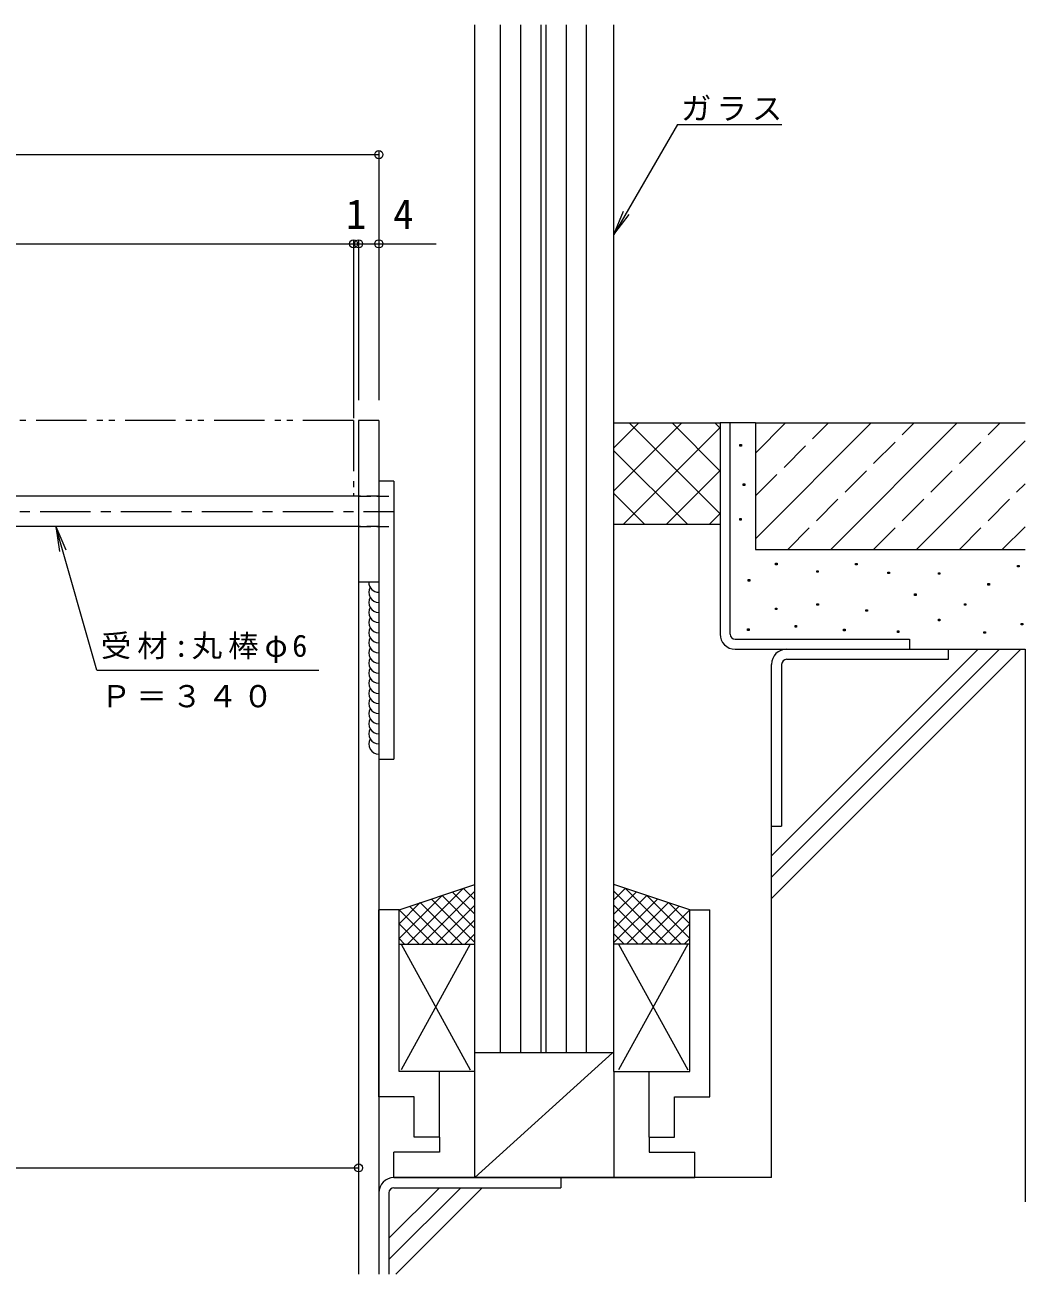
# Model space of a CAD drawing. Units: millimetres on the paper, enlarged 10 times, with parts at other scales. Extents: x -2442 to 2493, y -1938 to 1711.
# Drawn here: x 1504 to 2493, y -643 to 592 of the extents above; entities that cross this region are included whole.
import ezdxf
from ezdxf.enums import TextEntityAlignment as Align

# ---------------------------------------------------------------- set-up
doc = ezdxf.new("R2010")
doc.units = ezdxf.units.MM
doc.header["$LTSCALE"] = 10
doc.header["$PDMODE"] = 32
doc.header["$PDSIZE"] = 8
for name, pattern in [('CHAIN1', [8, 5, -1, 1, -1]), ('DASHED1', [1.8, 1.2, -0.6]), ('DASHED3', [4, 3, -1]), ('DOUBLE_CHAIN1', [8.8, 5, -1, 0.6, -0.6, 0.6, -1])]:
    doc.linetypes.add(name, pattern=pattern)
for name, color, linetype, lineweight in [('D-0_通り芯', 7, 'Continuous', 18), ('D-3_受枠', 4, 'Continuous', 18), ('D-4_寸法', 7, 'Continuous', 18), ('D-5_仕様文', 5, 'Continuous', 9), ('D-7', 5, 'Continuous', 9), ('D-8_ｱﾝｶｰ', 2, 'DASHED1', 18)]:
    doc.layers.add(name, color=color, linetype=linetype, lineweight=lineweight)
doc.styles.add('ＭＳ ゴシック', font='')
doc.styles.get('ＭＳ ゴシック').set_extended_font_data('MS Gothic')

msp = doc.modelspace()

# ---------------------------------------------------------------- linework, layer by layer
at = {"layer": 'D-0_通り芯', "color": 3, "linetype": 'DOUBLE_CHAIN1'}
for p, q in [((1828.97, 201.07), (1828.97, 126.07)), ((1828.97, 126.07), (1078.97, 126.07))]:
    msp.add_line(p, q, dxfattribs=at)
at = {"layer": 'D-0_通り芯'}
for p, q in [((1853.97, 201.07), (1833.97, 201.07)), ((1833.97, 201.07), (1833.97, 41.07)), ((1853.97, 201.07), (1853.97, 41.07)), ((1853.97, 41.07), (1833.97, 41.07))]:
    msp.add_line(p, q, dxfattribs=at)
at = {"layer": 'D-0_通り芯', "color": 3, "linetype": 'DOUBLE_CHAIN1'}
msp.add_lwpolyline([(1828.97, 201.07), (1078.97, 201.07), (1078.97, 126.07)], dxfattribs=at)
at = {"layer": 'D-0_通り芯'}
for points in [[(2211.17, 175.73), (2211.17, 177.23), (2212.67, 177.23), (2212.67, 175.73)], [(2214.48, 136.81), (2214.48, 138.31), (2215.98, 138.31), (2215.98, 136.81)], [(2210.92, 102.48), (2210.92, 103.98), (2212.42, 103.98), (2212.42, 102.48)], [(2246.36, 58.37), (2246.36, 59.88), (2247.86, 59.88), (2247.86, 58.37)], [(2287.04, 50.96), (2287.04, 52.46), (2288.54, 52.46), (2288.54, 50.96)], [(2325.43, 58.2), (2325.43, 59.7), (2326.93, 59.7), (2326.93, 58.2)], [(2357.56, 49.61), (2357.56, 51.11), (2359.06, 51.11), (2359.06, 49.61)], [(2407.5, 48.93), (2407.5, 50.43), (2409, 50.43), (2409, 48.93)], [(2485.67, 56.18), (2485.67, 57.68), (2487.17, 57.68), (2487.17, 56.18)], [(2219.42, 42.25), (2219.42, 43.76), (2220.92, 43.76), (2220.92, 42.25)], [(2456.44, 38.23), (2456.44, 39.73), (2457.94, 39.73), (2457.94, 38.23)], [(2383.81, 27.95), (2383.81, 29.45), (2385.31, 29.45), (2385.31, 27.95)], [(2246.28, 14.05), (2246.28, 15.56), (2247.78, 15.56), (2247.78, 14.05)], [(2287.2, 18.29), (2287.2, 19.79), (2288.7, 19.79), (2288.7, 18.29)], [(2335.77, 12.38), (2335.77, 13.88), (2337.27, 13.88), (2337.27, 12.38)], [(2433.17, 18.24), (2433.17, 19.74), (2434.67, 19.74), (2434.67, 18.24)], [(2407.44, 3.01), (2407.44, 4.51), (2408.94, 4.51), (2408.94, 3.01)], [(2489.39, -1.15), (2489.39, 0.35), (2490.89, 0.35), (2490.89, -1.15)], [(2218.67, -6.61), (2218.67, -5.11), (2220.17, -5.11), (2220.17, -6.61)], [(2265.67, -3.25), (2265.67, -1.75), (2267.17, -1.75), (2267.17, -3.25)], [(2313.62, -7.02), (2313.62, -5.52), (2315.12, -5.52), (2315.12, -7.02)], [(2366.9, -8.6), (2366.9, -7.1), (2368.4, -7.1), (2368.4, -8.6)], [(2452.41, -9.45), (2452.41, -7.95), (2453.91, -7.95), (2453.91, -9.45)]]:
    msp.add_lwpolyline(points, close=True, dxfattribs=at)
at = {"layer": 'D-3_受枠'}
msp.add_line((1868.97, 141.07), (1868.97, -133.93), dxfattribs=at)
msp.add_lwpolyline([(1868.97, 141.07), (1853.97, 141.07), (1853.97, -133.93), (1868.97, -133.93)], dxfattribs=at)
at = {"layer": 'D-4_寸法'}
for p, q in [((1053.97, 464.02), (1853.97, 464.02)), ((1853.97, 467.02), (1853.97, 221.07)), ((1078.97, 375.79), (1828.97, 375.79)), ((1828.97, 378.79), (1828.97, 203.35)), ((1828.97, 375.79), (1833.97, 375.79)), ((1833.97, 378.79), (1833.97, 221.07)), ((1833.97, 375.79), (1910.78, 375.79)), ((1073.97, -538.28), (1833.97, -538.28))]:
    msp.add_line(p, q, dxfattribs=at)
at = {"layer": 'D-4_寸法', "color": 5, "lineweight": 9}
for p, q in [((2086.47, 198.57), (2191.48, 198.57)), ((2086.47, 131.44), (2153.6, 198.57)), ((2086.47, 173.86), (2111.18, 198.57)), ((2101.53, 198.57), (2191.48, 108.62)), ((2143.96, 198.57), (2191.48, 151.05)), ((2186.39, 198.57), (2191.48, 193.48)), ((2226.48, 198.57), (2191.48, 198.57)), ((2191.48, 198.57), (2191.48, -10.19)), ((2201.48, -10.19), (2201.48, 198.57)), ((2226.48, 198.57), (2226.48, 123.57)), ((2226.48, 198.57), (2493.09, 198.57)), ((2096.03, 98.57), (2191.48, 194.01)), ((2086.47, 171.2), (2159.11, 98.57)), ((2138.46, 98.57), (2191.48, 151.58)), ((2086.47, 128.77), (2116.68, 98.57)), ((2180.88, 98.57), (2191.48, 109.16)), ((2086.47, 98.57), (2191.48, 98.57)), ((1833.97, 41.07), (1833.97, -643.28)), ((2206.48, -25.19), (2493.09, -25.19)), ((2493.09, -25.19), (2493.09, -571.92)), ((2242.35, -547.9), (2242.35, -40.19)), ((2252.35, -40.19), (2252.35, -200.19)), ((1853.97, -133.93), (1853.97, -643.28)), ((2242.35, -200.19), (2252.35, -200.19)), ((1868.97, -547.9), (2166.47, -547.9)), ((2242.35, -547.9), (1868.97, -547.9)), ((2033.97, -547.9), (2033.97, -557.9)), ((1863.97, -562.9), (1863.97, -643.28)), ((1868.97, -557.9), (2033.97, -557.9))]:
    msp.add_line(p, q, dxfattribs=at)
for points in [[(2206.48, -15.19), (2378.98, -15.19), (2378.98, -25.19)], [(2257.35, -35.19), (2417.35, -35.19), (2417.35, -25.19)]]:
    msp.add_lwpolyline(points, dxfattribs=at)
at = {"layer": 'D-4_寸法'}
for centre, start, end in [((1853.97, 41.07), 179.9999, 269.99991), ((1853.97, 31.07), 149.99974, 269.99991), ((1853.97, 21.07), 149.99985, 270.00025), ((1853.97, 11.07), 150.00012, 269.99991), ((1853.97, 1.07), 150.00023, 269.99991), ((1853.97, -8.93), 149.99974, 269.99991), ((1853.97, -18.93), 149.99985, 270.00025), ((1853.97, -28.93), 150.00012, 269.99991), ((1853.97, -38.93), 150.00023, 269.99991), ((1853.97, -48.93), 149.99974, 269.99991), ((1853.97, -58.93), 149.99985, 270.00025), ((1853.97, -68.93), 150.00012, 269.99991), ((1853.97, -78.93), 150.00023, 269.99991), ((1853.97, -88.93), 149.99974, 269.99991), ((1853.97, -98.93), 149.99985, 270.00025), ((1853.97, -108.93), 150.00012, 269.99991), ((1853.97, -118.94), 149.99985, 270.00025)]:
    msp.add_arc(centre, 10, start, end, dxfattribs=at)
at = {"layer": 'D-4_寸法', "color": 5, "lineweight": 9}
for centre, radius, start, end in [((2206.48, -10.19), 15, 180, 270), ((2206.48, -10.19), 5, 180, 270), ((2257.35, -40.19), 15, 90, 180), ((2257.35, -40.19), 5, 90, 180), ((1868.97, -562.9), 15, 90, 180), ((1868.97, -562.9), 5, 90, 180)]:
    msp.add_arc(centre, radius, start, end, dxfattribs=at)
at = {"layer": 'D-4_寸法'}
for p in [(1853.97, 464.02), (1828.97, 375.79), (1833.97, 375.79), (1853.97, 375.79), (1833.97, -538.28)]:
    msp.add_point(p, dxfattribs=at)
at = {"layer": 'D-5_仕様文'}
for p, q in [((1948.97, -424.4), (1948.97, 592.3)), ((1974.47, -424.4), (1974.47, 592.3)), ((1994.47, -424.4), (1994.47, 592.3)), ((2014.47, -424.4), (2014.47, 592.3)), ((2019.47, -424.4), (2019.47, 592.3)), ((2039.47, -424.4), (2039.47, 592.3)), ((2059.47, -424.4), (2059.47, 592.3)), ((2086.47, -442.9), (2086.47, 592.3)), ((1873.97, -282.9), (1948.97, -257.9)), ((2161.47, -282.9), (2086.47, -257.9)), ((1873.97, -311.4), (1916.47, -268.9)), ((1882.47, -316.9), (1937.47, -261.9)), ((1896.47, -316.9), (1948.97, -264.4)), ((1916.47, -268.9), (1948.97, -301.4)), ((1926.97, -265.4), (1948.97, -287.4)), ((1937.46, -261.74), (1948.97, -273.26)), ((2097.99, -261.74), (2086.47, -273.26)), ((2138.98, -316.9), (2086.47, -264.4)), ((2108.47, -265.4), (2086.47, -287.4)), ((2118.97, -268.9), (2086.47, -301.4)), ((2152.98, -316.9), (2097.97, -261.9)), ((2161.47, -311.4), (2118.97, -268.9)), ((1873.97, -282.9), (1853.97, -282.9)), ((1853.97, -467.9), (1853.97, -282.9)), ((1873.97, -296.9), (1894.97, -275.9)), ((1873.97, -442.9), (1873.97, -282.9)), ((1873.97, -282.9), (1907.97, -316.9)), ((1884.47, -279.4), (1921.97, -316.9)), ((1894.97, -275.9), (1936.47, -316.9)), ((1905.97, -272.4), (1948.97, -315.4)), ((1910.47, -316.9), (1948.97, -278.4)), ((2129.47, -272.4), (2086.47, -315.4)), ((2124.97, -316.9), (2086.47, -278.4)), ((2140.47, -275.9), (2098.97, -316.9)), ((2150.97, -279.4), (2113.47, -316.9)), ((2161.47, -282.9), (2127.47, -316.9)), ((2161.47, -296.9), (2140.47, -275.9)), ((2161.47, -282.9), (2181.48, -282.9)), ((2161.47, -442.9), (2161.47, -282.9)), ((2181.48, -467.9), (2181.48, -282.9)), ((1924.97, -316.9), (1948.97, -292.9)), ((2110.48, -316.9), (2086.47, -292.9)), ((1873.97, -296.9), (1893.97, -316.9)), ((1938.97, -316.9), (1948.97, -306.9)), ((2096.47, -316.9), (2086.47, -306.9)), ((2161.47, -296.9), (2141.47, -316.9)), ((1873.97, -311.4), (1879.47, -316.9)), ((1873.97, -316.9), (1948.97, -316.9)), ((1875.97, -316.9), (1944.47, -441.4)), ((1944.47, -316.9), (1875.97, -441.4)), ((2161.47, -316.9), (2086.47, -316.9)), ((2159.47, -316.9), (2090.97, -441.4)), ((2090.97, -316.9), (2159.47, -441.4)), ((2161.47, -311.4), (2155.97, -316.9)), ((2084.97, -424.4), (1948.97, -547.9)), ((1948.97, -547.9), (1948.97, -424.4)), ((2086.47, -424.4), (1948.97, -424.4)), ((1948.97, -442.9), (1873.97, -442.9)), ((1913.97, -507.9), (1913.97, -442.9)), ((2086.47, -442.9), (2161.47, -442.9)), ((2086.47, -442.9), (2086.47, -547.9)), ((2121.47, -507.9), (2121.47, -442.9)), ((1888.97, -467.9), (1853.97, -467.9)), ((1888.97, -507.9), (1888.97, -467.9)), ((2146.48, -467.9), (2181.48, -467.9)), ((2146.48, -507.9), (2146.48, -467.9)), ((1913.97, -507.9), (1888.97, -507.9)), ((1913.97, -507.9), (1913.97, -522.9)), ((2121.47, -507.9), (2121.47, -522.9)), ((2121.47, -507.9), (2146.48, -507.9)), ((1913.97, -522.9), (1868.97, -522.9)), ((1868.97, -547.9), (1868.97, -522.9)), ((2121.47, -522.9), (2166.47, -522.9)), ((2166.47, -547.9), (2166.47, -522.9))]:
    msp.add_line(p, q, dxfattribs=at)
at = {"layer": 'D-5_仕様文', "color": 7, "lineweight": 18}
for p, q in [((2149.34, 494.01), (2086.47, 385.12)), ((2149.34, 494.01), (2252.53, 494.01)), ((2086.47, 385.12), (2096.04, 408.22)), ((2086.47, 385.12), (2101.69, 404.95)), ((1534.5, 96.07), (1538.17, 71.34)), ((1575.05, -45.86), (1794.5, -45.86))]:
    msp.add_line(p, q, dxfattribs=at)
msp.add_lwpolyline([(1575.05, -45.86), (1534.5, 96.07), (1544.45, 73.13)], dxfattribs=at)
at = {"layer": 'D-7'}
for p, q in [((2226.48, 83.95), (2341.09, 198.57)), ((2226.48, 168.8), (2256.24, 198.57)), ((2226.48, 198.57), (2226.48, 73.57)), ((2300.95, 73.57), (2425.95, 198.57)), ((2385.8, 73.57), (2493.09, 180.86)), ((2470.65, 73.57), (2493.09, 96.01)), ((2226.48, 73.57), (2493.09, 73.57)), ((1833.97, 41.07), (1833.97, -463.37)), ((2242.35, -229.46), (2446.63, -25.19)), ((2242.35, -250.67), (2467.84, -25.19)), ((2242.35, -271.89), (2489.05, -25.19)), ((1863.97, -607.84), (1913.91, -557.9)), ((1863.97, -629.05), (1935.12, -557.9)), ((1870.95, -643.28), (1956.33, -557.9))]:
    msp.add_line(p, q, dxfattribs=at)
at = {"layer": 'D-7', "linetype": 'DASHED3'}
for p, q in [((2226.48, 126.37), (2298.67, 198.57)), ((2258.52, 73.57), (2383.52, 198.57)), ((2343.37, 73.57), (2468.37, 198.57)), ((2428.23, 73.57), (2493.09, 138.43))]:
    msp.add_line(p, q, dxfattribs=at)
at = {"layer": 'D-8_ｱﾝｶｰ', "linetype": 'Continuous'}
for p, q in [((1833.97, 126.07), (1073.97, 126.07)), ((1833.97, 96.07), (1073.97, 96.07))]:
    msp.add_line(p, q, dxfattribs=at)
at = {"layer": 'D-8_ｱﾝｶｰ'}
for p, q in [((1853.97, 126.07), (1833.97, 126.07)), ((1833.97, 126.07), (1868.97, 126.07)), ((1853.97, 96.07), (1833.97, 96.07)), ((1833.97, 96.07), (1868.97, 96.07))]:
    msp.add_line(p, q, dxfattribs=at)
at = {"layer": 'D-8_ｱﾝｶｰ', "color": 7, "linetype": 'CHAIN1'}
msp.add_line((1038.97, 111.07), (1868.97, 111.07), dxfattribs=at)

# ---------------------------------------------------------------- texts
at = {"layer": 'D-4_寸法', "color": 2, "style": 'ＭＳ ゴシック'}
for s, p in [('1', (1821.47, 381.79)), ('4', (1868.26, 381.79))]:
    msp.add_text(s, height=29.33, dxfattribs=at).set_placement(p, align=Align.BOTTOM_LEFT)
at = {"layer": 'D-5_仕様文', "color": 7, "char_height": 21.99, "attachment_point": 7, "style": 'ＭＳ ゴシック'}
for s, insert in [('\\T1.17;ガラス', (2152.79, 497.53)), ('\\T1.2;受材:丸棒φ6', (1579.09, -38.7)), ('\\T1.17;Ｐ＝３４０', (1579.09, -83.02))]:
    msp.add_mtext(s, dxfattribs=dict(at, insert=insert))

doc.saveas('drawing.dxf')
